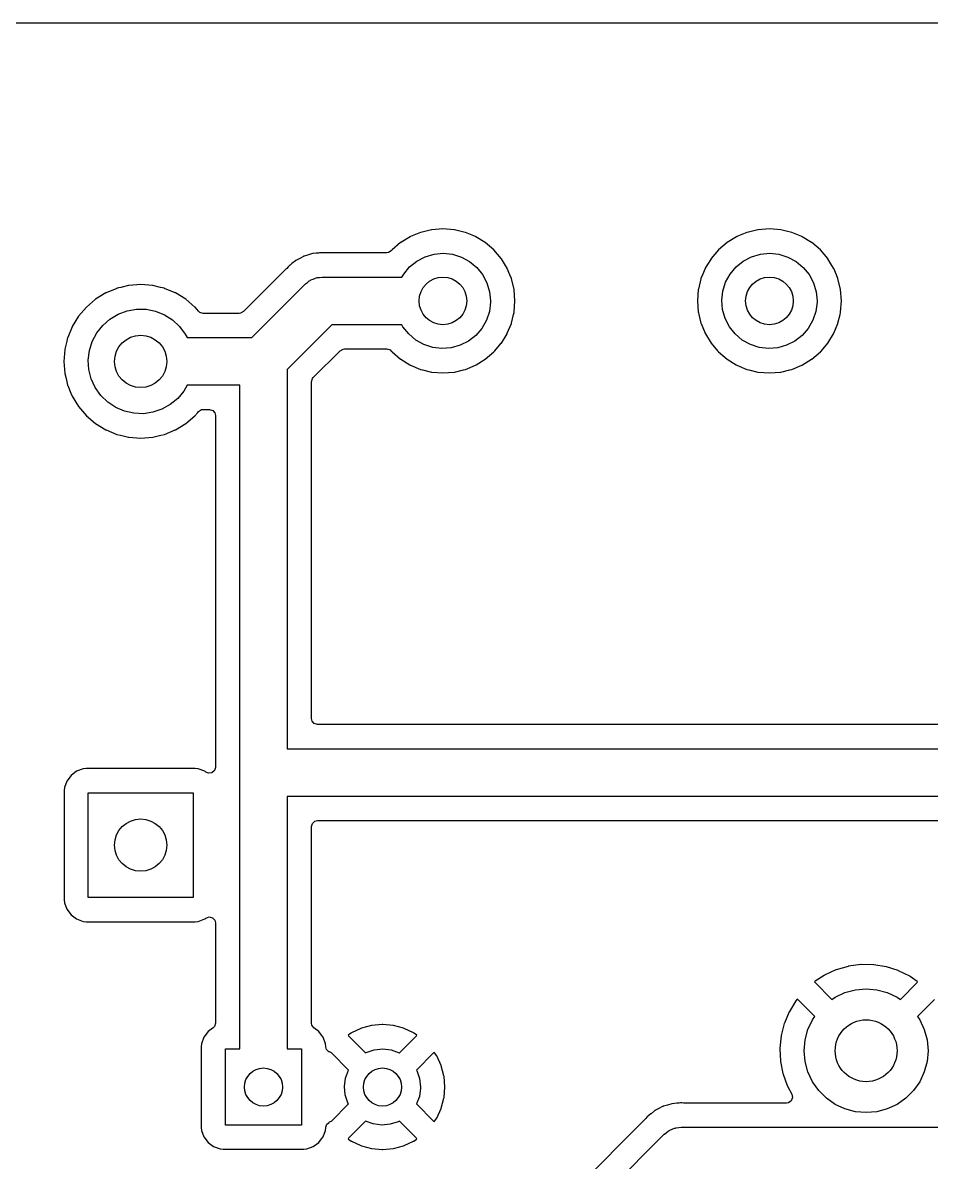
# Model space of a CAD drawing. Extents: x 64 to 233, y -134 to -59.
# Drawn here: x 127.06 to 146.15, y -82.86 to -58.93 of the extents above; entities that cross this region are included whole.
import ezdxf

# ---------------------------------------------------------------- set-up
doc = ezdxf.new("R2010")
doc.units = 0
doc.layers.add('BLACK', color=7, linetype='CONTINUOUS')

msp = doc.modelspace()

# ---------------------------------------------------------------- linework, layer by layer
at = {"layer": 'BLACK', "linetype": 'CONTINUOUS'}
for p, q in [((64.1345, -58.9285), (233.045, -58.9285)), ((135.418, -63.3328), (135.208, -63.4199)), ((135.422, -63.3309), (135.418, -63.3328)), ((135.418, -63.3328), (135.418, -63.3328)), ((135.535, -63.3038), (135.422, -63.3309)), ((135.648, -63.2766), (135.535, -63.3038)), ((135.653, -63.2755), (135.648, -63.2766)), ((135.648, -63.2766), (135.648, -63.2766)), ((135.89, -63.2568), (135.653, -63.2755)), ((136.127, -63.2755), (135.89, -63.2568)), ((136.132, -63.2766), (136.127, -63.2755)), ((136.245, -63.3038), (136.132, -63.2766)), ((136.132, -63.2766), (136.132, -63.2766)), ((136.358, -63.3309), (136.245, -63.3038)), ((136.362, -63.3328), (136.358, -63.3309)), ((136.572, -63.4199), (136.362, -63.3328)), ((136.362, -63.3328), (136.362, -63.3328)), ((142.276, -63.3328), (142.066, -63.4199)), ((142.28, -63.3309), (142.276, -63.3328)), ((142.276, -63.3328), (142.276, -63.3328)), ((142.393, -63.3038), (142.28, -63.3309)), ((142.506, -63.2766), (142.393, -63.3038)), ((142.511, -63.2755), (142.506, -63.2766)), ((142.506, -63.2766), (142.506, -63.2766)), ((142.748, -63.2568), (142.511, -63.2755)), ((142.985, -63.2755), (142.748, -63.2568)), ((142.99, -63.2766), (142.985, -63.2755)), ((143.103, -63.3038), (142.99, -63.2766)), ((142.99, -63.2766), (142.99, -63.2766)), ((143.216, -63.3309), (143.103, -63.3038)), ((143.22, -63.3328), (143.216, -63.3309)), ((143.43, -63.4199), (143.22, -63.3328)), ((143.22, -63.3328), (143.22, -63.3328)), ((135.001, -63.5458), (134.82, -63.7)), ((135.005, -63.5432), (135.001, -63.5458)), ((135.199, -63.4243), (135.005, -63.5432)), ((135.005, -63.5432), (135.005, -63.5432)), ((135.203, -63.4218), (135.199, -63.4243)), ((135.208, -63.4199), (135.203, -63.4218)), ((135.208, -63.4199), (135.208, -63.4199)), ((136.577, -63.4218), (136.572, -63.4199)), ((136.572, -63.4199), (136.572, -63.4199)), ((136.581, -63.4243), (136.577, -63.4218)), ((136.775, -63.5432), (136.581, -63.4243)), ((136.779, -63.5458), (136.775, -63.5432)), ((136.775, -63.5432), (136.775, -63.5432)), ((136.96, -63.7), (136.779, -63.5458)), ((141.859, -63.5458), (141.678, -63.7)), ((141.863, -63.5432), (141.859, -63.5458)), ((142.057, -63.4243), (141.863, -63.5432)), ((141.863, -63.5432), (141.863, -63.5432)), ((142.061, -63.4218), (142.057, -63.4243)), ((142.066, -63.4199), (142.061, -63.4218)), ((142.066, -63.4199), (142.066, -63.4199)), ((143.435, -63.4218), (143.43, -63.4199)), ((143.43, -63.4199), (143.43, -63.4199)), ((143.439, -63.4243), (143.435, -63.4218)), ((143.633, -63.5432), (143.439, -63.4243)), ((143.637, -63.5458), (143.633, -63.5432)), ((143.633, -63.5432), (143.633, -63.5432)), ((143.818, -63.7), (143.637, -63.5458)), ((132.88, -63.8779), (132.798, -63.9201)), ((132.881, -63.8773), (132.88, -63.8779)), ((132.882, -63.8767), (132.881, -63.8773)), ((132.958, -63.836), (132.882, -63.8767)), ((132.964, -63.8331), (132.958, -63.836)), ((132.958, -63.836), (132.958, -63.836)), ((132.969, -63.8315), (132.964, -63.8331)), ((132.974, -63.8291), (132.969, -63.8315)), ((133.063, -63.8031), (132.974, -63.8291)), ((133.064, -63.8028), (133.063, -63.8031)), ((133.153, -63.7759), (133.064, -63.8028)), ((133.158, -63.7754), (133.153, -63.7759)), ((133.164, -63.7739), (133.158, -63.7754)), ((133.224, -63.7686), (133.164, -63.7739)), ((133.256, -63.7658), (133.224, -63.7686)), ((133.257, -63.7657), (133.256, -63.7658)), ((133.278, -63.7637), (133.257, -63.7657)), ((133.3, -63.7615), (133.278, -63.7637)), ((133.303, -63.7615), (133.3, -63.7615)), ((133.306, -63.7614), (133.303, -63.7615)), ((133.311, -63.761), (133.306, -63.7614)), ((133.343, -63.7583), (133.311, -63.761)), ((133.361, -63.7567), (133.343, -63.7583)), ((133.367, -63.7573), (133.361, -63.7567)), ((133.398, -63.7608), (133.367, -63.7573)), ((133.367, -63.7573), (133.367, -63.7573)), ((133.412, -63.7615), (133.398, -63.7608)), ((134.709, -63.7615), (133.412, -63.7615)), ((134.746, -63.7561), (134.709, -63.7615)), ((134.805, -63.7173), (134.746, -63.7561)), ((134.817, -63.7038), (134.805, -63.7173)), ((134.82, -63.7), (134.817, -63.7038)), ((134.817, -63.7038), (134.817, -63.7038)), ((135.342, -63.9332), (135.515, -63.8428)), ((135.515, -63.8428), (135.703, -63.7877)), ((135.703, -63.7877), (135.897, -63.77)), ((135.897, -63.77), (136.091, -63.7904)), ((136.091, -63.7904), (136.278, -63.8481)), ((136.278, -63.8481), (136.449, -63.941)), ((137.114, -63.8806), (136.96, -63.7)), ((137.117, -63.8848), (137.114, -63.8806)), ((137.204, -64.0272), (137.117, -63.8848)), ((137.117, -63.8848), (137.117, -63.8848)), ((141.521, -63.8848), (141.434, -64.0272)), ((141.524, -63.8806), (141.521, -63.8848)), ((141.521, -63.8848), (141.521, -63.8848)), ((141.678, -63.7), (141.524, -63.8806)), ((142.2, -63.9332), (142.373, -63.8428)), ((142.373, -63.8428), (142.561, -63.7877)), ((142.561, -63.7877), (142.755, -63.77)), ((142.755, -63.77), (142.949, -63.7904)), ((142.949, -63.7904), (143.136, -63.8481)), ((143.136, -63.8481), (143.307, -63.941)), ((143.972, -63.8806), (143.818, -63.7)), ((143.975, -63.8848), (143.972, -63.8806)), ((144.062, -64.0272), (143.975, -63.8848)), ((143.975, -63.8848), (143.975, -63.8848)), ((132.599, -64.095), (131.699, -64.9946)), ((132.607, -64.0863), (132.599, -64.095)), ((132.636, -64.0509), (132.607, -64.0863)), ((132.669, -64.0236), (132.636, -64.0509)), ((132.674, -64.0199), (132.669, -64.0236)), ((132.675, -64.0192), (132.674, -64.0199)), ((132.677, -64.0167), (132.675, -64.0192)), ((132.716, -63.9854), (132.677, -64.0167)), ((132.717, -63.9848), (132.716, -63.9854)), ((132.789, -63.9259), (132.717, -63.9848)), ((132.794, -63.9234), (132.789, -63.9259)), ((132.798, -63.9201), (132.794, -63.9234)), ((135.065, -64.205), (135.19, -64.0555)), ((135.19, -64.0555), (135.342, -63.9332)), ((136.449, -63.941), (136.6, -64.0654)), ((136.6, -64.0654), (136.723, -64.2166)), ((137.238, -64.083), (137.204, -64.0272)), ((137.24, -64.0876), (137.238, -64.083)), ((137.296, -64.2213), (137.24, -64.0876)), ((137.24, -64.0876), (137.24, -64.0876)), ((141.398, -64.0876), (141.342, -64.2213)), ((141.4, -64.083), (141.398, -64.0876)), ((141.398, -64.0876), (141.398, -64.0876)), ((141.434, -64.0272), (141.4, -64.083)), ((141.923, -64.205), (142.048, -64.0555)), ((142.048, -64.0555), (142.2, -63.9332)), ((143.307, -63.941), (143.458, -64.0654)), ((143.458, -64.0654), (143.581, -64.2166)), ((144.096, -64.083), (144.062, -64.0272)), ((144.098, -64.0876), (144.096, -64.083)), ((144.154, -64.2213), (144.098, -64.0876)), ((144.098, -64.0876), (144.098, -64.0876)), ((133.042, -64.3821), (133.081, -64.3488)), ((133.081, -64.3488), (133.099, -64.3404)), ((133.099, -64.3404), (133.115, -64.3285)), ((133.115, -64.3285), (133.163, -64.3112)), ((133.163, -64.3112), (133.21, -64.2901)), ((133.21, -64.2901), (133.23, -64.2872)), ((133.23, -64.2872), (133.249, -64.2804)), ((133.249, -64.2804), (133.3, -64.2772)), ((133.3, -64.2772), (133.35, -64.27)), ((133.35, -64.27), (135.029, -64.27)), ((135.029, -64.27), (135.065, -64.205)), ((136.723, -64.2166), (136.815, -64.3889)), ((137.329, -64.3024), (137.296, -64.2213)), ((137.33, -64.3072), (137.329, -64.3024)), ((137.383, -64.5254), (137.33, -64.3072)), ((141.308, -64.3072), (141.255, -64.5254)), ((141.309, -64.3024), (141.308, -64.3072)), ((141.342, -64.2213), (141.309, -64.3024)), ((141.829, -64.3761), (141.923, -64.205)), ((143.581, -64.2166), (143.673, -64.3889)), ((144.187, -64.3024), (144.154, -64.2213)), ((144.188, -64.3072), (144.187, -64.3024)), ((144.241, -64.5254), (144.188, -64.3072)), ((128.807, -64.6024), (128.592, -64.7347)), ((128.812, -64.6005), (128.807, -64.6024)), ((129.037, -64.5074), (128.812, -64.6005)), ((128.812, -64.6005), (128.812, -64.6005)), ((129.041, -64.5055), (129.037, -64.5074)), ((129.037, -64.5074), (129.037, -64.5074)), ((129.126, -64.4852), (129.041, -64.5055)), ((129.283, -64.4475), (129.126, -64.4852)), ((129.288, -64.4464), (129.283, -64.4475)), ((129.283, -64.4475), (129.283, -64.4475)), ((129.54, -64.4265), (129.288, -64.4464)), ((129.792, -64.4464), (129.54, -64.4265)), ((129.797, -64.4475), (129.792, -64.4464)), ((129.954, -64.4852), (129.797, -64.4475)), ((129.797, -64.4475), (129.797, -64.4475)), ((130.039, -64.5055), (129.954, -64.4852)), ((130.043, -64.5074), (130.039, -64.5055)), ((130.268, -64.6005), (130.043, -64.5074)), ((130.043, -64.5074), (130.043, -64.5074)), ((130.273, -64.6024), (130.268, -64.6005)), ((130.268, -64.6005), (130.268, -64.6005)), ((130.488, -64.7347), (130.273, -64.6024)), ((131.873, -65.54), (132.996, -64.4164)), ((132.996, -64.4164), (133.001, -64.4122)), ((133.001, -64.4122), (133.042, -64.3821)), ((136.815, -64.3889), (136.871, -64.5758)), ((136.871, -64.5758), (136.89, -64.77)), ((137.385, -64.5333), (137.383, -64.5254)), ((137.403, -64.77), (137.385, -64.5333)), ((141.253, -64.5333), (141.235, -64.77)), ((141.255, -64.5254), (141.253, -64.5333)), ((141.748, -64.756), (141.77, -64.5621)), ((141.77, -64.5621), (141.829, -64.3761)), ((143.673, -64.3889), (143.729, -64.5758)), ((143.729, -64.5758), (143.748, -64.77)), ((144.243, -64.5333), (144.241, -64.5254)), ((144.261, -64.77), (144.243, -64.5333)), ((128.592, -64.7347), (128.399, -64.8991)), ((130.681, -64.8991), (130.488, -64.7347)), ((136.89, -64.7979), (136.865, -64.9915)), ((136.89, -64.77), (136.89, -64.7979)), ((137.385, -65.0067), (137.403, -64.77)), ((141.235, -64.77), (141.253, -65.0067)), ((141.764, -64.9505), (141.748, -64.756)), ((143.748, -64.7979), (143.723, -64.9915)), ((143.748, -64.77), (143.748, -64.7979)), ((144.243, -65.0067), (144.261, -64.77)), ((128.235, -65.0916), (128.102, -65.3075)), ((128.399, -64.8991), (128.235, -65.0916)), ((128.893, -65.1501), (129.066, -65.0472)), ((129.066, -65.0472), (129.255, -64.9775)), ((129.255, -64.9775), (129.454, -64.9434)), ((129.454, -64.9434), (129.655, -64.946)), ((129.655, -64.946), (129.852, -64.9853)), ((129.852, -64.9853), (130.039, -65.0599)), ((130.039, -65.0599), (130.21, -65.1673)), ((130.684, -64.9029), (130.681, -64.8991)), ((130.756, -64.9873), (130.684, -64.9029)), ((130.784, -65.0115), (130.756, -64.9873)), ((130.852, -65.0315), (130.784, -65.0115)), ((131.61, -65.0315), (130.852, -65.0315)), ((131.637, -65.0286), (131.61, -65.0315)), ((131.699, -64.9946), (131.637, -65.0286)), ((136.865, -64.9915), (136.804, -65.1767)), ((137.329, -65.2376), (137.373, -65.0537)), ((137.373, -65.0537), (137.383, -65.0115)), ((137.383, -65.0115), (137.385, -65.0067)), ((137.383, -65.0115), (137.383, -65.0115)), ((141.253, -65.0067), (141.255, -65.0115)), ((141.255, -65.0115), (141.255, -65.0115)), ((141.255, -65.0115), (141.265, -65.0537)), ((141.265, -65.0537), (141.309, -65.2376)), ((141.818, -65.1381), (141.764, -64.9505)), ((143.723, -64.9915), (143.662, -65.1767)), ((144.187, -65.2376), (144.231, -65.0537)), ((144.231, -65.0537), (144.241, -65.0115)), ((144.241, -65.0115), (144.243, -65.0067)), ((144.241, -65.0115), (144.241, -65.0115)), ((128.1, -65.3121), (128.007, -65.5368)), ((128.102, -65.3075), (128.1, -65.3121)), ((128.1, -65.3121), (128.1, -65.3121)), ((128.617, -65.4409), (128.742, -65.2828)), ((128.742, -65.2828), (128.893, -65.1501)), ((130.21, -65.1673), (130.357, -65.304)), ((130.357, -65.304), (130.478, -65.4653)), ((133.557, -65.27), (132.62, -66.2071)), ((135.028, -65.27), (133.557, -65.27)), ((135.049, -65.3117), (135.028, -65.27)), ((135.171, -65.4647), (135.049, -65.3117)), ((136.804, -65.1767), (136.707, -65.3464)), ((137.242, -65.4468), (137.327, -65.2422)), ((137.327, -65.2422), (137.329, -65.2376)), ((137.327, -65.2422), (137.327, -65.2422)), ((141.309, -65.2376), (141.311, -65.2422)), ((141.311, -65.2422), (141.311, -65.2422)), ((141.311, -65.2422), (141.396, -65.4468)), ((141.907, -65.3117), (141.818, -65.1381)), ((142.029, -65.4647), (141.907, -65.3117)), ((143.662, -65.1767), (143.565, -65.3464)), ((144.1, -65.4468), (144.185, -65.2422)), ((144.185, -65.2422), (144.187, -65.2376)), ((144.185, -65.2422), (144.185, -65.2422)), ((128.005, -65.5414), (127.988, -65.6123)), ((128.007, -65.5368), (128.005, -65.5414)), ((128.524, -65.619), (128.617, -65.4409)), ((130.478, -65.4653), (130.515, -65.54)), ((130.515, -65.54), (131.873, -65.54)), ((135.319, -65.5911), (135.171, -65.4647)), ((136.58, -65.4942), (136.426, -65.6143)), ((136.707, -65.3464), (136.58, -65.4942)), ((137.117, -65.6552), (137.236, -65.4612)), ((137.236, -65.4612), (137.238, -65.457)), ((137.238, -65.457), (137.242, -65.4468)), ((141.396, -65.4468), (141.4, -65.457)), ((141.4, -65.457), (141.402, -65.4612)), ((141.402, -65.4612), (141.521, -65.6552)), ((142.177, -65.5911), (142.029, -65.4647)), ((143.438, -65.4942), (143.284, -65.6143)), ((143.565, -65.3464), (143.438, -65.4942)), ((143.975, -65.6552), (144.094, -65.4612)), ((144.094, -65.4612), (144.096, -65.457)), ((144.096, -65.457), (144.1, -65.4468)), ((127.946, -65.7876), (127.927, -66.04)), ((127.948, -65.7827), (127.946, -65.7876)), ((127.988, -65.6123), (127.948, -65.7827)), ((128.464, -65.8113), (128.524, -65.619)), ((133.731, -65.8154), (133.793, -65.7814)), ((133.793, -65.7814), (133.82, -65.7785)), ((133.82, -65.7785), (134.709, -65.7785)), ((134.709, -65.7785), (134.778, -65.7985)), ((134.778, -65.7985), (134.805, -65.8227)), ((135.49, -65.6864), (135.319, -65.5911)), ((135.675, -65.7467), (135.49, -65.6864)), ((135.869, -65.7698), (135.675, -65.7467)), ((136.064, -65.7548), (135.869, -65.7698)), ((136.252, -65.7023), (136.064, -65.7548)), ((136.426, -65.6143), (136.252, -65.7023)), ((136.981, -65.8154), (137.114, -65.6594)), ((137.114, -65.6594), (137.117, -65.6552)), ((137.117, -65.6552), (137.117, -65.6552)), ((141.521, -65.6552), (141.521, -65.6552)), ((141.521, -65.6552), (141.524, -65.6594)), ((141.524, -65.6594), (141.657, -65.8154)), ((142.348, -65.6864), (142.177, -65.5911)), ((142.533, -65.7467), (142.348, -65.6864)), ((142.727, -65.7698), (142.533, -65.7467)), ((142.922, -65.7548), (142.727, -65.7698)), ((143.11, -65.7023), (142.922, -65.7548)), ((143.284, -65.6143), (143.11, -65.7023)), ((143.839, -65.8154), (143.972, -65.6594)), ((143.972, -65.6594), (143.975, -65.6552)), ((143.975, -65.6552), (143.975, -65.6552)), ((127.927, -66.04), (127.946, -66.2924)), ((128.44, -66.0112), (128.464, -65.8113)), ((128.454, -66.2121), (128.44, -66.0112)), ((133.165, -66.3808), (133.731, -65.8154)), ((134.805, -65.8227), (134.814, -65.8334)), ((134.814, -65.8334), (134.82, -65.84)), ((134.82, -65.84), (135.001, -65.9942)), ((135.001, -65.9942), (135.005, -65.9968)), ((135.005, -65.9968), (135.005, -65.9968)), ((135.005, -65.9968), (135.194, -66.1128)), ((136.586, -66.1128), (136.775, -65.9968)), ((136.775, -65.9968), (136.779, -65.9942)), ((136.775, -65.9968), (136.775, -65.9968)), ((136.779, -65.9942), (136.96, -65.84)), ((136.96, -65.84), (136.966, -65.8334)), ((136.966, -65.8334), (136.981, -65.8154)), ((141.657, -65.8154), (141.672, -65.8334)), ((141.672, -65.8334), (141.678, -65.84)), ((141.678, -65.84), (141.859, -65.9942)), ((141.859, -65.9942), (141.863, -65.9968)), ((141.863, -65.9968), (141.863, -65.9968)), ((141.863, -65.9968), (142.052, -66.1128)), ((143.444, -66.1128), (143.633, -65.9968)), ((143.633, -65.9968), (143.637, -65.9942)), ((143.633, -65.9968), (143.633, -65.9968)), ((143.637, -65.9942), (143.818, -65.84)), ((143.818, -65.84), (143.824, -65.8334)), ((143.824, -65.8334), (143.839, -65.8154)), ((128.503, -66.4072), (128.454, -66.2121)), ((132.62, -66.2071), (132.62, -74.176)), ((135.194, -66.1128), (135.203, -66.1182)), ((135.203, -66.1182), (135.208, -66.1201)), ((135.208, -66.1201), (135.208, -66.1201)), ((135.208, -66.1201), (135.418, -66.2072)), ((135.418, -66.2072), (135.422, -66.2091)), ((135.422, -66.2091), (135.46, -66.2181)), ((135.46, -66.2181), (135.648, -66.2634)), ((135.648, -66.2634), (135.648, -66.2634)), ((135.648, -66.2634), (135.653, -66.2645)), ((135.653, -66.2645), (135.89, -66.2832)), ((135.89, -66.2832), (136.127, -66.2645)), ((136.127, -66.2645), (136.132, -66.2634)), ((136.132, -66.2634), (136.32, -66.2181)), ((136.132, -66.2634), (136.132, -66.2634)), ((136.32, -66.2181), (136.358, -66.2091)), ((136.358, -66.2091), (136.362, -66.2072)), ((136.362, -66.2072), (136.572, -66.1201)), ((136.572, -66.1201), (136.577, -66.1182)), ((136.572, -66.1201), (136.572, -66.1201)), ((136.577, -66.1182), (136.586, -66.1128)), ((142.052, -66.1128), (142.061, -66.1182)), ((142.061, -66.1182), (142.066, -66.1201)), ((142.066, -66.1201), (142.066, -66.1201)), ((142.066, -66.1201), (142.276, -66.2072)), ((142.276, -66.2072), (142.28, -66.2091)), ((142.28, -66.2091), (142.318, -66.2181)), ((142.318, -66.2181), (142.506, -66.2634)), ((142.506, -66.2634), (142.506, -66.2634)), ((142.506, -66.2634), (142.511, -66.2645)), ((142.511, -66.2645), (142.748, -66.2832)), ((142.748, -66.2832), (142.985, -66.2645)), ((142.985, -66.2645), (142.99, -66.2634)), ((142.99, -66.2634), (143.178, -66.2181)), ((142.99, -66.2634), (142.99, -66.2634)), ((143.178, -66.2181), (143.216, -66.2091)), ((143.216, -66.2091), (143.22, -66.2072)), ((143.22, -66.2072), (143.43, -66.1201)), ((143.43, -66.1201), (143.435, -66.1182)), ((143.43, -66.1201), (143.43, -66.1201)), ((143.435, -66.1182), (143.444, -66.1128)), ((127.946, -66.2924), (127.948, -66.2972)), ((127.948, -66.2972), (127.948, -66.2972)), ((127.948, -66.2972), (127.973, -66.4018)), ((127.973, -66.4018), (128.005, -66.5386)), ((128.587, -66.59), (128.503, -66.4072)), ((133.129, -66.4699), (133.149, -66.4018)), ((133.129, -73.5415), (133.129, -66.4699)), ((133.149, -66.4018), (133.165, -66.3808)), ((128.005, -66.5386), (128.007, -66.5432)), ((128.007, -66.5432), (128.007, -66.5432)), ((128.007, -66.5432), (128.074, -66.704)), ((128.074, -66.704), (128.102, -66.7725)), ((128.704, -66.7544), (128.587, -66.59)), ((128.848, -66.8949), (128.704, -66.7544)), ((130.447, -66.663), (130.318, -66.8178)), ((130.515, -66.54), (130.447, -66.663)), ((131.62, -66.54), (130.515, -66.54)), ((131.62, -80.48), (131.62, -66.54)), ((128.102, -66.7725), (128.235, -66.9884)), ((128.235, -66.9884), (128.399, -67.1809)), ((129.015, -67.0067), (128.848, -66.8949)), ((130.163, -66.9465), (129.987, -67.0449)), ((130.318, -66.8178), (130.163, -66.9465)), ((128.399, -67.1809), (128.592, -67.3453)), ((129.2, -67.0862), (129.015, -67.0067)), ((129.396, -67.1306), (129.2, -67.0862)), ((129.598, -67.1385), (129.396, -67.1306)), ((129.797, -67.1096), (129.598, -67.1385)), ((129.987, -67.0449), (129.797, -67.1096)), ((130.488, -67.3453), (130.681, -67.1809)), ((130.681, -67.1809), (130.741, -67.1103)), ((130.741, -67.1103), (130.756, -67.0927)), ((130.756, -67.0927), (130.816, -67.0539)), ((130.816, -67.0539), (130.852, -67.0485)), ((130.852, -67.0485), (130.986, -67.0485)), ((130.986, -67.0485), (131.054, -67.0685)), ((131.054, -67.0685), (131.1, -67.1222)), ((131.1, -67.1222), (131.112, -67.1745)), ((131.112, -67.1745), (131.112, -74.566)), ((128.592, -67.3453), (128.807, -67.4776)), ((128.807, -67.4776), (128.812, -67.4795)), ((128.812, -67.4795), (128.812, -67.4795)), ((128.812, -67.4795), (129.037, -67.5726)), ((130.043, -67.5726), (130.268, -67.4795)), ((130.268, -67.4795), (130.273, -67.4776)), ((130.268, -67.4795), (130.268, -67.4795)), ((130.273, -67.4776), (130.488, -67.3453)), ((129.037, -67.5726), (129.041, -67.5745)), ((129.041, -67.5745), (129.117, -67.5927)), ((129.117, -67.5927), (129.283, -67.6325)), ((129.283, -67.6325), (129.283, -67.6325)), ((129.283, -67.6325), (129.288, -67.6336)), ((129.288, -67.6336), (129.54, -67.6535)), ((129.54, -67.6535), (129.792, -67.6336)), ((129.792, -67.6336), (129.797, -67.6325)), ((129.797, -67.6325), (129.963, -67.5927)), ((129.797, -67.6325), (129.797, -67.6325)), ((129.963, -67.5927), (130.039, -67.5745)), ((130.039, -67.5745), (130.043, -67.5726)), ((133.14, -73.5938), (133.129, -73.5415)), ((133.186, -73.6475), (133.14, -73.5938)), ((133.255, -73.6675), (133.186, -73.6475)), ((161.074, -73.6675), (133.255, -73.6675)), ((132.62, -74.176), (161.337, -74.176)), ((128.193, -74.6494), (128.077, -74.7367)), ((128.33, -74.5983), (128.193, -74.6494)), ((128.392, -74.5915), (128.33, -74.5983)), ((130.688, -74.5915), (128.392, -74.5915)), ((130.75, -74.5983), (130.688, -74.5915)), ((130.887, -74.6494), (130.75, -74.5983)), ((130.901, -74.6599), (130.887, -74.6494)), ((130.91, -74.6668), (130.901, -74.6599)), ((131.091, -74.6341), (131.038, -74.6806)), ((131.112, -74.566), (131.091, -74.6341)), ((127.989, -74.8533), (127.938, -74.9897)), ((128.077, -74.7367), (127.989, -74.8533)), ((130.968, -74.6907), (130.91, -74.6668)), ((131.038, -74.6806), (130.968, -74.6907)), ((127.938, -74.9897), (127.931, -75.0519)), ((127.931, -75.0519), (127.931, -77.3481)), ((128.44, -77.3), (128.44, -75.1)), ((128.44, -75.1), (130.64, -75.1)), ((130.64, -75.1), (130.64, -77.3)), ((161.544, -75.176), (132.62, -75.176)), ((132.62, -75.176), (132.62, -80.48)), ((133.129, -75.8105), (133.149, -75.7424)), ((133.129, -79.9377), (133.129, -75.8105)), ((133.149, -75.7424), (133.202, -75.6959)), ((133.202, -75.6959), (133.255, -75.6845)), ((133.255, -75.6845), (161.482, -75.6845)), ((127.931, -77.3481), (127.938, -77.4103)), ((127.938, -77.4103), (127.989, -77.5467)), ((130.64, -77.3), (128.44, -77.3)), ((127.989, -77.5467), (128.077, -77.6633)), ((128.077, -77.6633), (128.193, -77.7506)), ((128.193, -77.7506), (128.33, -77.8017)), ((130.75, -77.8017), (130.887, -77.7506)), ((130.887, -77.7506), (130.91, -77.7332)), ((130.91, -77.7332), (130.976, -77.7084)), ((130.976, -77.7084), (131.046, -77.7234)), ((131.046, -77.7234), (131.096, -77.7736)), ((131.096, -77.7736), (131.112, -77.834)), ((128.33, -77.8017), (128.392, -77.8085)), ((128.392, -77.8085), (130.688, -77.8085)), ((130.688, -77.8085), (130.75, -77.8017)), ((131.112, -77.834), (131.112, -79.9377)), ((144.665, -78.7089), (144.408, -78.7439)), ((144.674, -78.7084), (144.665, -78.7089)), ((144.933, -78.7118), (144.674, -78.7084)), ((144.943, -78.7126), (144.933, -78.7118)), ((145.199, -78.7543), (144.943, -78.7126)), ((143.897, -78.9348), (143.706, -79.0599)), ((143.905, -78.9303), (143.897, -78.9348)), ((144.141, -78.8217), (143.905, -78.9303)), ((144.15, -78.8184), (144.141, -78.8217)), ((144.399, -78.7459), (144.15, -78.8184)), ((144.408, -78.7439), (144.399, -78.7459)), ((145.208, -78.7565), (145.199, -78.7543)), ((145.455, -78.8355), (145.208, -78.7565)), ((145.463, -78.839), (145.455, -78.8355)), ((145.696, -78.9537), (145.463, -78.839)), ((145.704, -78.9585), (145.696, -78.9537)), ((145.851, -79.0606), (145.704, -78.9585)), ((143.706, -79.0599), (143.697, -79.0707)), ((143.697, -79.0707), (143.702, -79.0805)), ((143.702, -79.0805), (144.061, -79.4402)), ((145.499, -79.4402), (145.854, -79.0844)), ((145.859, -79.0707), (145.851, -79.0606)), ((145.854, -79.0844), (145.861, -79.0728)), ((145.861, -79.0728), (145.859, -79.0707)), ((143.322, -79.4429), (143.307, -79.4616)), ((143.333, -79.4358), (143.322, -79.4429)), ((143.346, -79.443), (143.333, -79.4358)), ((143.702, -79.7994), (143.346, -79.443)), ((144.061, -79.4402), (144.13, -79.3922)), ((144.13, -79.3922), (144.335, -79.2964)), ((144.335, -79.2964), (144.554, -79.2377)), ((144.554, -79.2377), (144.78, -79.218)), ((144.78, -79.218), (145.006, -79.2377)), ((145.006, -79.2377), (145.225, -79.2964)), ((145.225, -79.2964), (145.43, -79.3922)), ((145.43, -79.3922), (145.499, -79.4402)), ((146.214, -79.4437), (145.858, -79.7994)), ((143.302, -79.4691), (143.167, -79.6909)), ((143.307, -79.4616), (143.302, -79.4691)), ((143.163, -79.6992), (143.062, -79.9384)), ((143.167, -79.6909), (143.163, -79.6992)), ((143.558, -80.0734), (143.654, -79.868)), ((143.654, -79.868), (143.702, -79.7994)), ((145.858, -79.7994), (145.906, -79.868)), ((145.906, -79.868), (146.002, -80.0734)), ((130.957, -80.1167), (130.869, -80.2333)), ((131.061, -80.0386), (130.957, -80.1167)), ((131.091, -80.0058), (131.061, -80.0386)), ((131.112, -79.9377), (131.091, -80.0058)), ((133.136, -79.9817), (133.129, -79.9377)), ((133.179, -80.0386), (133.136, -79.9817)), ((133.283, -80.1167), (133.179, -80.0386)), ((133.34, -80.193), (133.283, -80.1167)), ((133.959, -80.1461), (133.907, -80.1825)), ((133.968, -80.1406), (133.959, -80.1461)), ((134.166, -80.0485), (133.968, -80.1406)), ((134.176, -80.0448), (134.166, -80.0485)), ((134.387, -79.9884), (134.176, -80.0448)), ((134.397, -79.9865), (134.387, -79.9884)), ((134.615, -79.9675), (134.397, -79.9865)), ((134.625, -79.9675), (134.615, -79.9675)), ((134.843, -79.9865), (134.625, -79.9675)), ((134.853, -79.9884), (134.843, -79.9865)), ((135.064, -80.0448), (134.853, -79.9884)), ((135.074, -80.0485), (135.064, -80.0448)), ((135.272, -80.1406), (135.074, -80.0485)), ((135.281, -80.1461), (135.272, -80.1406)), ((135.332, -80.1819), (135.281, -80.1461)), ((143.059, -79.9472), (142.996, -80.1986)), ((143.062, -79.9384), (143.059, -79.9472)), ((143.5, -80.2923), (143.558, -80.0734)), ((146.002, -80.0734), (146.06, -80.2923)), ((130.818, -80.3697), (130.811, -80.4319)), ((130.869, -80.2333), (130.818, -80.3697)), ((133.371, -80.2333), (133.34, -80.193)), ((133.422, -80.3697), (133.371, -80.2333)), ((133.428, -80.4319), (133.422, -80.3697)), ((133.907, -80.1825), (133.899, -80.193)), ((133.899, -80.193), (133.906, -80.2064)), ((133.906, -80.2064), (134.264, -80.5653)), ((134.976, -80.5645), (135.335, -80.2057)), ((135.342, -80.1939), (135.332, -80.1819)), ((135.335, -80.2057), (135.342, -80.1939)), ((142.994, -80.2078), (142.968, -80.4659)), ((142.996, -80.1986), (142.994, -80.2078)), ((143.48, -80.518), (143.5, -80.2923)), ((146.06, -80.2923), (146.08, -80.518)), ((130.811, -80.4319), (130.811, -82.1281)), ((131.32, -82.08), (131.32, -80.48)), ((131.32, -80.48), (131.62, -80.48)), ((132.62, -80.48), (132.92, -80.48)), ((132.92, -80.48), (132.92, -82.08)), ((133.428, -80.4353), (133.428, -80.4319)), ((133.429, -80.4362), (133.428, -80.4353)), ((133.444, -80.4897), (133.429, -80.4362)), ((133.494, -80.54), (133.444, -80.4897)), ((133.504, -80.5421), (133.494, -80.54)), ((133.546, -80.5649), (133.504, -80.5421)), ((133.904, -80.9233), (133.546, -80.5649)), ((134.264, -80.5653), (134.279, -80.5561)), ((134.279, -80.5561), (134.448, -80.4987)), ((134.448, -80.4987), (134.626, -80.48)), ((134.626, -80.48), (134.803, -80.5011)), ((134.803, -80.5011), (134.971, -80.561)), ((134.971, -80.561), (134.976, -80.5645)), ((135.694, -80.5656), (135.335, -80.9241)), ((135.707, -80.5586), (135.694, -80.5656)), ((135.717, -80.567), (135.707, -80.5586)), ((135.754, -80.619), (135.717, -80.567)), ((135.759, -80.6285), (135.754, -80.619)), ((135.851, -80.8259), (135.759, -80.6285)), ((142.968, -80.4659), (142.968, -80.4752)), ((142.968, -80.4752), (142.98, -80.7343)), ((143.5, -80.7437), (143.48, -80.518)), ((146.08, -80.518), (146.06, -80.7437)), ((135.855, -80.8362), (135.851, -80.8259)), ((135.912, -81.0467), (135.855, -80.8362)), ((142.98, -80.7343), (142.981, -80.7435)), ((142.981, -80.7435), (143.032, -80.9979)), ((143.558, -80.9626), (143.5, -80.7437)), ((146.06, -80.7437), (146.002, -80.9626)), ((133.82, -81.2688), (133.842, -81.0919)), ((133.842, -81.0919), (133.903, -80.9243)), ((133.903, -80.9243), (133.904, -80.9233)), ((135.335, -80.9241), (135.341, -80.9343)), ((135.341, -80.9343), (135.4, -81.1028)), ((135.4, -81.1028), (135.42, -81.28)), ((135.914, -81.0575), (135.912, -81.0467)), ((135.933, -81.2745), (135.914, -81.0575)), ((143.032, -80.9979), (143.034, -81.0069)), ((143.034, -81.0069), (143.122, -81.251)), ((143.654, -81.168), (143.558, -80.9626)), ((146.002, -80.9626), (145.906, -81.168)), ((133.837, -81.4463), (133.82, -81.2688)), ((135.42, -81.3023), (135.395, -81.479)), ((135.42, -81.28), (135.42, -81.3023)), ((135.914, -81.5025), (135.933, -81.2855)), ((135.933, -81.2855), (135.933, -81.2745)), ((143.122, -81.251), (143.126, -81.2596)), ((143.126, -81.2596), (143.219, -81.4321)), ((143.784, -81.3536), (143.654, -81.168)), ((143.944, -81.5139), (143.784, -81.3536)), ((145.776, -81.3536), (145.616, -81.5139)), ((145.906, -81.168), (145.776, -81.3536)), ((133.894, -81.6156), (133.837, -81.4463)), ((135.395, -81.479), (135.335, -81.636)), ((135.855, -81.7238), (135.912, -81.5133)), ((135.912, -81.5133), (135.914, -81.5025)), ((143.208, -81.5679), (143.151, -81.6101)), ((143.233, -81.5015), (143.208, -81.5679)), ((143.219, -81.4321), (143.233, -81.5015)), ((144.13, -81.6438), (143.944, -81.5139)), ((145.616, -81.5139), (145.43, -81.6438)), ((133.546, -81.9944), (133.906, -81.6351)), ((133.906, -81.6351), (133.894, -81.6156)), ((135.335, -81.636), (135.694, -81.9951)), ((135.759, -81.9315), (135.851, -81.7341)), ((135.851, -81.7341), (135.855, -81.7238)), ((140.26, -81.8416), (140.221, -81.8729)), ((140.261, -81.841), (140.26, -81.8416)), ((140.333, -81.7821), (140.261, -81.841)), ((140.338, -81.7796), (140.333, -81.7821)), ((140.342, -81.7763), (140.338, -81.7796)), ((140.398, -81.7474), (140.342, -81.7763)), ((140.424, -81.7335), (140.398, -81.7474)), ((140.426, -81.7329), (140.424, -81.7335)), ((140.502, -81.6922), (140.426, -81.7329)), ((140.508, -81.6893), (140.502, -81.6922)), ((140.513, -81.6877), (140.508, -81.6893)), ((140.517, -81.6853), (140.513, -81.6877)), ((140.523, -81.6836), (140.517, -81.6853)), ((140.607, -81.6593), (140.523, -81.6836)), ((140.523, -81.6836), (140.523, -81.6836)), ((140.608, -81.659), (140.607, -81.6593)), ((140.697, -81.6321), (140.608, -81.659)), ((140.702, -81.6316), (140.697, -81.6321)), ((140.707, -81.6301), (140.702, -81.6316)), ((140.756, -81.6259), (140.707, -81.6301)), ((140.8, -81.622), (140.756, -81.6259)), ((140.801, -81.6219), (140.8, -81.622)), ((140.832, -81.6189), (140.801, -81.6219)), ((140.844, -81.6177), (140.832, -81.6189)), ((140.847, -81.6177), (140.844, -81.6177)), ((140.85, -81.6176), (140.847, -81.6177)), ((140.854, -81.6172), (140.85, -81.6176)), ((140.878, -81.6152), (140.854, -81.6172)), ((140.904, -81.6129), (140.878, -81.6152)), ((140.911, -81.6135), (140.904, -81.6129)), ((140.942, -81.617), (140.911, -81.6135)), ((140.911, -81.6135), (140.911, -81.6135)), ((140.956, -81.6177), (140.942, -81.617)), ((143.108, -81.6177), (140.956, -81.6177)), ((143.151, -81.6101), (143.108, -81.6177)), ((144.335, -81.7396), (144.13, -81.6438)), ((144.554, -81.7982), (144.335, -81.7396)), ((144.78, -81.818), (144.554, -81.7982)), ((145.006, -81.7982), (144.78, -81.818)), ((145.225, -81.7396), (145.006, -81.7982)), ((145.43, -81.6438), (145.225, -81.7396)), ((132.92, -82.08), (131.32, -82.08)), ((133.428, -82.1248), (133.452, -82.0579)), ((133.452, -82.0579), (133.498, -82.0222)), ((133.497, -82.0203), (133.508, -82.0146)), ((133.498, -82.0222), (133.497, -82.0203)), ((133.508, -82.0143), (133.546, -81.9944)), ((133.508, -82.0144), (133.508, -82.0143)), ((133.508, -82.0146), (133.508, -82.0144)), ((134.264, -81.9957), (133.905, -82.3543)), ((134.426, -82.0562), (134.264, -81.9957)), ((134.603, -82.0798), (134.426, -82.0562)), ((140.143, -81.9512), (134.529, -87.5649)), ((134.781, -82.0637), (134.603, -82.0798)), ((134.95, -82.0085), (134.781, -82.0637)), ((134.975, -81.994), (134.95, -82.0085)), ((135.334, -82.3536), (134.975, -81.994)), ((135.694, -81.9951), (135.706, -82.0015)), ((135.706, -82.0015), (135.718, -81.9922)), ((135.718, -81.9922), (135.754, -81.941)), ((135.754, -81.941), (135.759, -81.9315)), ((140.151, -81.9425), (140.143, -81.9512)), ((140.176, -81.9119), (140.151, -81.9425)), ((140.18, -81.9071), (140.176, -81.9119)), ((140.176, -81.9119), (140.176, -81.9119)), ((140.213, -81.8798), (140.18, -81.9071)), ((140.218, -81.8761), (140.213, -81.8798)), ((140.221, -81.8729), (140.218, -81.8754)), ((140.218, -81.8754), (140.218, -81.8761)), ((130.811, -82.1281), (130.818, -82.1903)), ((130.818, -82.1903), (130.869, -82.3267)), ((133.371, -82.3267), (133.422, -82.1903)), ((133.422, -82.1903), (133.428, -82.1281)), ((133.428, -82.1281), (133.428, -82.1248)), ((134.704, -88.1093), (140.54, -82.2726)), ((140.54, -82.2726), (140.545, -82.2684)), ((140.545, -82.2684), (140.586, -82.2383)), ((140.586, -82.2383), (140.624, -82.205)), ((140.624, -82.205), (140.643, -82.1966)), ((140.643, -82.1966), (140.659, -82.1847)), ((140.659, -82.1847), (140.707, -82.1674)), ((140.707, -82.1674), (140.753, -82.1463)), ((140.753, -82.1463), (140.773, -82.1434)), ((140.773, -82.1434), (140.792, -82.1366)), ((140.792, -82.1366), (140.843, -82.1334)), ((140.843, -82.1334), (140.894, -82.1262)), ((140.894, -82.1262), (163.547, -82.1262)), ((130.869, -82.3267), (130.957, -82.4433)), ((130.957, -82.4433), (131.073, -82.5306)), ((131.073, -82.5306), (131.21, -82.5817)), ((133.03, -82.5817), (133.167, -82.5306)), ((133.167, -82.5306), (133.283, -82.4433)), ((133.283, -82.4433), (133.341, -82.3661)), ((133.341, -82.3661), (133.371, -82.3267)), ((133.905, -82.3543), (133.898, -82.3661)), ((133.898, -82.3661), (133.908, -82.3781)), ((133.908, -82.3781), (133.959, -82.4139)), ((133.959, -82.4139), (133.968, -82.4194)), ((133.968, -82.4194), (134.166, -82.5115)), ((134.166, -82.5115), (134.176, -82.5152)), ((134.176, -82.5152), (134.387, -82.5716)), ((134.853, -82.5716), (135.064, -82.5152)), ((135.064, -82.5152), (135.074, -82.5115)), ((135.074, -82.5115), (135.272, -82.4194)), ((135.272, -82.4194), (135.281, -82.4139)), ((135.281, -82.4139), (135.333, -82.3775)), ((135.333, -82.3775), (135.341, -82.367)), ((135.341, -82.367), (135.334, -82.3536)), ((131.21, -82.5817), (131.272, -82.5885)), ((131.272, -82.5885), (132.968, -82.5885)), ((132.968, -82.5885), (133.03, -82.5817)), ((134.387, -82.5716), (134.397, -82.5735)), ((134.397, -82.5735), (134.615, -82.5925)), ((134.615, -82.5925), (134.625, -82.5925)), ((134.625, -82.5925), (134.843, -82.5735)), ((134.843, -82.5735), (134.853, -82.5716))]:
    msp.add_line(p, q, dxfattribs=at)
at = {"layer": 'BLACK'}
for centre, radius in [((135.89, -64.77), 0.5), ((142.748, -64.77), 0.5), ((129.54, -66.04), 0.55), ((129.54, -76.2), 0.55), ((144.78, -80.518), 0.65), ((132.12, -81.28), 0.4), ((134.62, -81.28), 0.4)]:
    msp.add_circle(centre, radius, dxfattribs=at)

doc.saveas('drawing.dxf')
